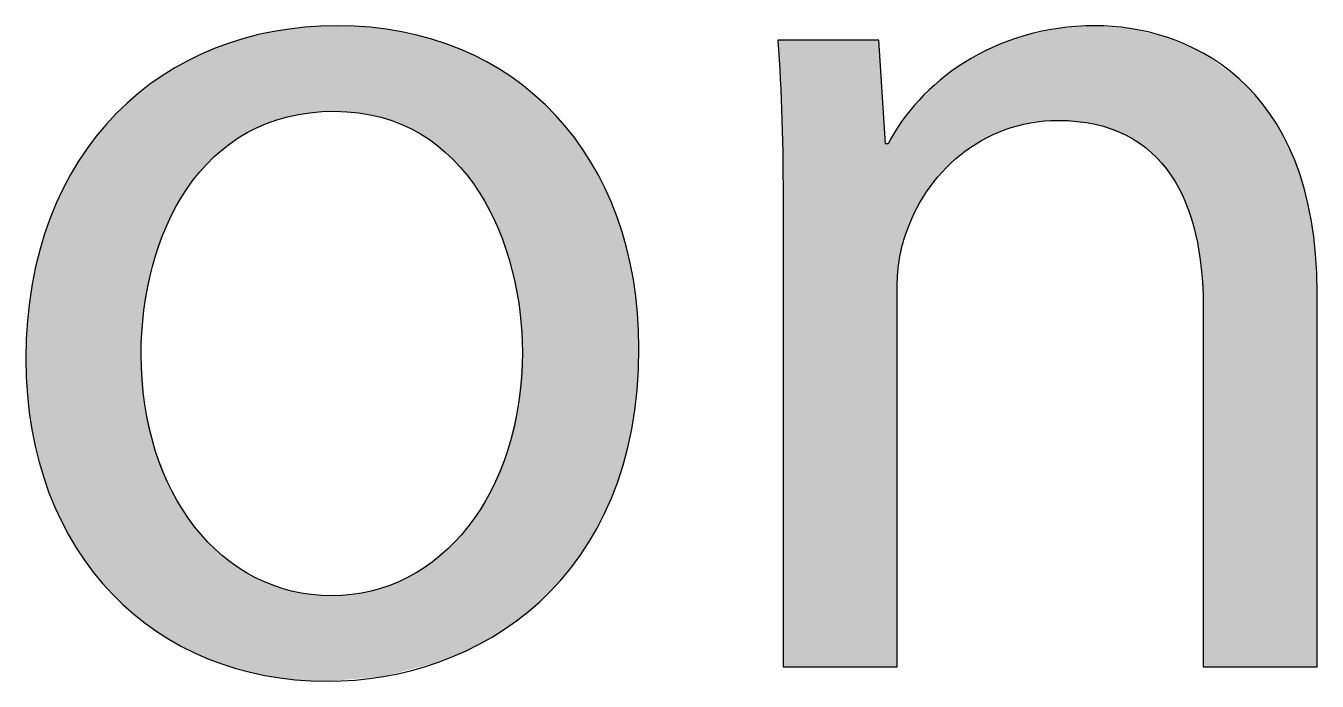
# Model space of a CAD drawing. Extents: x -102 to 434, y -1398 to -13.
# Drawn here: x -70.55 to -59.6, y -1303.87 to -1298.3 of the extents above; entities that cross this region are included whole.
import ezdxf

# ---------------------------------------------------------------- set-up
doc = ezdxf.new("R2010")
doc.units = 0
doc.layers.add('LAYER_1', color=7, linetype='CONTINUOUS')

# ---------------------------------------------------------------- blocks, each defined once
blk = doc.blocks.new('*U80')
at = {"layer": 'LAYER_1', "color": 250}
for points in [[(-68.455, -1299.115), (-68.509, -1298.365), (-68.455, -1298.352)], [(-68.447, -1299.112), (-68.455, -1298.352), (-68.447, -1298.351)], [(-68.332, -1299.075), (-68.447, -1298.351), (-68.332, -1298.335)], [(-68.296, -1299.068), (-68.332, -1298.335), (-68.296, -1298.33)], [(-68.265, -1299.063), (-68.296, -1298.33), (-68.265, -1298.326)], [(-68.183, -1299.048), (-68.265, -1298.326), (-68.183, -1298.314)], [(-68.14, -1299.04), (-68.183, -1298.314), (-68.14, -1298.312)], [(-68.129, -1299.039), (-68.14, -1298.312), (-68.129, -1298.312)], [(-67.999, -1299.032), (-68.129, -1298.312), (-67.999, -1298.306)], [(-67.955, -1299.029), (-67.999, -1298.306), (-67.955, -1298.304)], [(-67.933, -1299.028), (-67.955, -1298.304), (-67.933, -1298.303)], [(-67.911, -1299.029), (-67.933, -1298.303), (-67.911, -1298.302)], [(-67.933, -1299.028), (-67.933, -1298.303), (-67.911, -1299.029)], [(-67.911, -1299.029), (-67.911, -1298.302), (-67.785, -1299.037)], [(-67.785, -1299.037), (-67.785, -1298.308), (-67.727, -1299.041)], [(-67.727, -1299.041), (-67.727, -1298.311), (-67.63, -1299.06)], [(-67.63, -1299.06), (-67.63, -1298.315), (-67.62, -1299.062)], [(-67.62, -1299.062), (-67.62, -1298.316), (-67.536, -1299.079)], [(-67.536, -1299.079), (-67.536, -1298.328), (-67.516, -1299.086)], [(-67.516, -1299.086), (-67.516, -1298.331), (-67.463, -1299.104)], [(-67.463, -1299.104), (-67.463, -1298.339), (-67.362, -1299.139)], [(-68.82, -1299.303), (-68.882, -1298.472), (-68.82, -1298.451)], [(-68.769, -1299.271), (-68.82, -1298.451), (-68.769, -1298.433)], [(-68.749, -1299.258), (-68.769, -1298.433), (-68.749, -1298.426)], [(-68.702, -1299.228), (-68.749, -1298.426), (-68.702, -1298.41)], [(-68.672, -1299.208), (-68.702, -1298.41), (-68.672, -1298.403)], [(-68.607, -1299.178), (-68.672, -1298.403), (-68.607, -1298.388)], [(-68.522, -1299.138), (-68.607, -1298.388), (-68.522, -1298.368)], [(-68.509, -1299.132), (-68.522, -1298.368), (-68.509, -1298.365)], [(-67.362, -1299.139), (-67.362, -1298.353), (-67.361, -1299.139)], [(-67.361, -1299.139), (-67.361, -1298.353), (-67.313, -1299.164)], [(-67.313, -1299.164), (-67.313, -1298.365), (-67.201, -1299.22)], [(-67.201, -1299.22), (-67.201, -1298.392), (-67.171, -1299.242)], [(-67.171, -1299.242), (-67.171, -1298.4), (-67.107, -1299.286)], [(-67.107, -1299.286), (-67.107, -1298.415), (-67.056, -1299.32)], [(-67.056, -1299.32), (-67.056, -1298.433), (-67.042, -1299.333)], [(-67.042, -1299.333), (-67.042, -1298.438), (-67.038, -1299.337)], [(-67.038, -1299.337), (-67.038, -1298.44), (-66.926, -1299.437)], [(-69.074, -1299.542), (-69.118, -1298.572), (-69.074, -1298.552)], [(-69.005, -1299.469), (-69.074, -1298.552), (-69.005, -1298.521)], [(-68.954, -1299.415), (-69.005, -1298.521), (-68.954, -1298.497)], [(-69.005, -1299.469), (-69.005, -1298.521), (-69.005, -1298.521)], [(-68.945, -1299.408), (-68.954, -1298.497), (-68.945, -1298.493)], [(-68.882, -1299.355), (-68.945, -1298.493), (-68.882, -1298.472)], [(-66.926, -1299.437), (-66.926, -1298.48), (-66.914, -1299.451)], [(-66.914, -1299.451), (-66.914, -1298.484), (-66.866, -1299.505)], [(-66.866, -1299.505), (-66.866, -1298.501), (-66.814, -1299.563)], [(-66.814, -1299.563), (-66.814, -1298.526), (-66.809, -1299.568)], [(-66.809, -1299.568), (-66.809, -1298.528), (-66.8, -1299.581)], [(-66.8, -1299.581), (-66.8, -1298.532), (-66.707, -1299.712)], [(-69.309, -1299.905), (-69.355, -1298.704), (-69.309, -1298.677)], [(-69.275, -1299.834), (-69.309, -1298.677), (-69.275, -1298.657)], [(-69.229, -1299.76), (-69.275, -1298.657), (-69.229, -1298.63)], [(-69.22, -1299.745), (-69.229, -1298.63), (-69.22, -1298.624)], [(-69.181, -1299.682), (-69.22, -1298.624), (-69.181, -1298.602)], [(-69.176, -1299.675), (-69.181, -1298.602), (-69.176, -1298.599)], [(-69.118, -1299.599), (-69.176, -1298.599), (-69.118, -1298.572)], [(-66.707, -1299.712), (-66.707, -1298.577), (-66.698, -1299.73)], [(-66.698, -1299.73), (-66.698, -1298.582), (-66.639, -1299.842)], [(-66.639, -1299.842), (-66.639, -1298.609), (-66.606, -1299.905)], [(-66.606, -1299.905), (-66.606, -1298.63), (-66.595, -1299.927)], [(-66.595, -1299.927), (-66.595, -1298.637), (-66.541, -1300.03)], [(-66.541, -1300.03), (-66.541, -1298.67), (-66.461, -1300.27)], [(-69.476, -1300.345), (-69.541, -1298.835), (-69.476, -1298.788)], [(-69.452, -1300.275), (-69.476, -1298.788), (-69.452, -1298.77)], [(-69.439, -1300.239), (-69.452, -1298.77), (-69.439, -1298.76)], [(-69.394, -1300.108), (-69.439, -1298.76), (-69.394, -1298.727)], [(-69.355, -1299.997), (-69.394, -1298.727), (-69.355, -1298.704)], [(-66.461, -1300.27), (-66.461, -1298.719), (-66.428, -1300.368)], [(-66.428, -1300.368), (-66.428, -1298.739), (-66.427, -1300.373)], [(-66.427, -1300.373), (-66.427, -1298.741), (-66.387, -1300.586)], [(-66.387, -1300.586), (-66.387, -1298.772), (-66.37, -1300.674)], [(-66.37, -1300.674), (-66.37, -1298.785), (-66.36, -1300.727)], [(-69.596, -1303.325), (-69.635, -1298.911), (-69.596, -1298.876)], [(-69.572, -1303.344), (-69.596, -1298.876), (-69.572, -1298.858)], [(-69.596, -1303.325), (-69.596, -1298.876), (-69.572, -1303.344)], [(-69.548, -1300.716), (-69.572, -1298.858), (-69.548, -1298.841)], [(-69.541, -1300.679), (-69.548, -1298.841), (-69.541, -1298.835)], [(-66.36, -1300.727), (-66.36, -1298.792), (-66.338, -1301.073)], [(-69.635, -1303.296), (-69.783, -1299.047), (-69.635, -1298.911)], [(-69.635, -1303.296), (-69.635, -1298.911), (-69.596, -1303.325)], [(-69.815, -1303.129), (-69.953, -1299.239), (-69.815, -1299.083)], [(-69.783, -1303.158), (-69.815, -1299.083), (-69.783, -1299.047)], [(-69.815, -1303.129), (-69.815, -1299.083), (-69.783, -1303.158)], [(-69.783, -1303.158), (-69.783, -1299.047), (-69.635, -1303.296)], [(-69.978, -1302.941), (-70.104, -1299.451), (-69.978, -1299.274)], [(-69.953, -1302.97), (-69.978, -1299.274), (-69.953, -1299.239)], [(-69.978, -1302.941), (-69.978, -1299.274), (-69.953, -1302.97)], [(-69.953, -1302.97), (-69.953, -1299.239), (-69.815, -1303.129)], [(-70.123, -1302.734), (-70.235, -1299.683), (-70.123, -1299.485)], [(-70.104, -1302.762), (-70.123, -1299.485), (-70.104, -1299.451)], [(-70.123, -1302.734), (-70.123, -1299.485), (-70.104, -1302.762)], [(-70.104, -1302.762), (-70.104, -1299.451), (-69.978, -1302.941)], [(-70.249, -1302.509), (-70.345, -1299.935), (-70.249, -1299.715)], [(-70.235, -1302.534), (-70.249, -1299.715), (-70.235, -1299.683)], [(-70.249, -1302.509), (-70.249, -1299.715), (-70.235, -1302.534)], [(-70.235, -1302.534), (-70.235, -1299.683), (-70.123, -1302.734)], [(-70.354, -1302.266), (-70.433, -1300.206), (-70.354, -1299.963)], [(-70.345, -1302.287), (-70.354, -1299.963), (-70.345, -1299.935)], [(-70.354, -1302.266), (-70.354, -1299.963), (-70.345, -1302.287)], [(-70.345, -1302.287), (-70.345, -1299.935), (-70.249, -1302.509)], [(-70.433, -1302.022), (-70.438, -1300.23), (-70.433, -1300.206)], [(-70.433, -1302.022), (-70.433, -1300.206), (-70.354, -1302.266)], [(-70.438, -1302.006), (-70.497, -1300.495), (-70.438, -1300.23)], [(-70.438, -1302.006), (-70.438, -1300.23), (-70.433, -1302.022)], [(-70.5, -1301.729), (-70.537, -1300.803), (-70.5, -1300.514)], [(-70.497, -1301.74), (-70.5, -1300.514), (-70.497, -1300.495)], [(-70.5, -1301.729), (-70.5, -1300.514), (-70.497, -1301.74)], [(-70.497, -1301.74), (-70.497, -1300.495), (-70.438, -1302.006)], [(-70.538, -1301.437), (-70.55, -1301.129), (-70.538, -1300.818)], [(-70.537, -1301.441), (-70.538, -1300.818), (-70.537, -1300.803)], [(-70.538, -1301.437), (-70.538, -1300.818), (-70.537, -1301.441)], [(-70.537, -1301.441), (-70.537, -1300.803), (-70.5, -1301.729)], [(-66.338, -1303.313), (-66.36, -1301.37), (-66.338, -1301.073)], [(-69.572, -1303.344), (-69.572, -1301.095), (-69.548, -1303.362)], [(-69.548, -1303.362), (-69.548, -1301.419), (-69.541, -1303.367)], [(-66.36, -1303.331), (-66.37, -1301.506), (-66.36, -1301.37)], [(-69.541, -1303.367), (-69.541, -1301.518), (-69.476, -1303.416)], [(-66.37, -1303.339), (-66.387, -1301.579), (-66.37, -1301.506)], [(-66.387, -1303.353), (-66.427, -1301.753), (-66.387, -1301.579)], [(-69.476, -1303.416), (-69.476, -1301.8), (-69.452, -1303.434)], [(-66.428, -1303.381), (-66.461, -1301.902), (-66.428, -1301.76)], [(-66.427, -1303.38), (-66.428, -1301.76), (-66.427, -1301.753)], [(-69.452, -1303.434), (-69.452, -1301.907), (-69.439, -1303.444)], [(-69.439, -1303.444), (-69.439, -1301.938), (-69.394, -1303.471)], [(-66.461, -1303.402), (-66.541, -1302.097), (-66.461, -1301.902)], [(-69.394, -1303.471), (-69.394, -1302.049), (-69.355, -1303.495)], [(-69.355, -1303.495), (-69.355, -1302.145), (-69.309, -1303.522)], [(-66.541, -1303.456), (-66.595, -1302.227), (-66.541, -1302.097)], [(-69.309, -1303.522), (-69.309, -1302.255), (-69.275, -1303.543)], [(-66.606, -1303.497), (-66.639, -1302.312), (-66.606, -1302.254)], [(-66.595, -1303.491), (-66.606, -1302.254), (-66.595, -1302.227)], [(-69.275, -1303.543), (-69.275, -1302.316), (-69.229, -1303.57)], [(-69.229, -1303.57), (-69.229, -1302.395), (-69.22, -1303.575)], [(-66.639, -1303.515), (-66.698, -1302.412), (-66.639, -1302.312)], [(-69.22, -1303.575), (-69.22, -1302.412), (-69.181, -1303.593)], [(-69.181, -1303.593), (-69.181, -1302.466), (-69.176, -1303.595)], [(-69.176, -1303.595), (-69.176, -1302.473), (-69.118, -1303.623)], [(-66.707, -1303.551), (-66.8, -1302.557), (-66.707, -1302.425)], [(-66.698, -1303.546), (-66.707, -1302.425), (-66.698, -1302.412)], [(-69.118, -1303.623), (-69.118, -1302.555), (-69.074, -1303.643)], [(-69.074, -1303.643), (-69.074, -1302.606), (-69.005, -1303.675)], [(-66.814, -1303.608), (-66.866, -1302.632), (-66.814, -1302.573)], [(-66.809, -1303.605), (-66.814, -1302.573), (-66.809, -1302.567)], [(-66.8, -1303.6), (-66.809, -1302.567), (-66.8, -1302.557)], [(-69.005, -1303.675), (-69.005, -1302.685), (-69.005, -1303.675)], [(-69.005, -1303.675), (-69.005, -1302.686), (-68.954, -1303.693)], [(-68.954, -1303.693), (-68.954, -1302.734), (-68.945, -1303.697)], [(-66.926, -1303.654), (-67.038, -1302.803), (-66.926, -1302.699)], [(-66.914, -1303.649), (-66.926, -1302.699), (-66.914, -1302.687)], [(-66.866, -1303.629), (-66.914, -1302.687), (-66.866, -1302.632)], [(-68.945, -1303.697), (-68.945, -1302.742), (-68.882, -1303.719)], [(-68.882, -1303.719), (-68.882, -1302.801), (-68.82, -1303.74)], [(-67.056, -1303.706), (-67.107, -1302.855), (-67.056, -1302.817)], [(-67.042, -1303.702), (-67.056, -1302.817), (-67.042, -1302.806)], [(-67.038, -1303.7), (-67.042, -1302.806), (-67.038, -1302.803)], [(-68.82, -1303.74), (-68.82, -1302.848), (-68.769, -1303.758)], [(-68.769, -1303.758), (-68.769, -1302.886), (-68.749, -1303.763)], [(-68.749, -1303.763), (-68.749, -1302.901), (-68.702, -1303.775)], [(-68.702, -1303.775), (-68.702, -1302.929), (-68.672, -1303.782)], [(-68.672, -1303.782), (-68.672, -1302.947), (-68.607, -1303.798)], [(-67.201, -1303.744), (-67.313, -1302.987), (-67.201, -1302.921)], [(-67.171, -1303.736), (-67.201, -1302.921), (-67.171, -1302.903)], [(-67.107, -1303.719), (-67.171, -1302.903), (-67.107, -1302.855)], [(-68.607, -1303.798), (-68.607, -1302.985), (-68.522, -1303.818)], [(-68.522, -1303.818), (-68.522, -1303.023), (-68.509, -1303.82)], [(-68.509, -1303.82), (-68.509, -1303.029), (-68.455, -1303.827)], [(-68.455, -1303.827), (-68.455, -1303.052), (-68.447, -1303.829)], [(-68.447, -1303.829), (-68.447, -1303.055), (-68.332, -1303.845)], [(-67.463, -1303.812), (-67.516, -1303.069), (-67.463, -1303.053)], [(-67.362, -1303.786), (-67.463, -1303.053), (-67.362, -1303.008)], [(-67.361, -1303.785), (-67.362, -1303.008), (-67.361, -1303.008)], [(-67.313, -1303.773), (-67.361, -1303.008), (-67.313, -1302.987)], [(-68.332, -1303.845), (-68.332, -1303.09), (-68.296, -1303.85)], [(-68.296, -1303.85), (-68.296, -1303.101), (-68.265, -1303.854)], [(-68.265, -1303.854), (-68.265, -1303.107), (-68.183, -1303.858)], [(-68.183, -1303.858), (-68.183, -1303.121), (-68.14, -1303.86)], [(-68.14, -1303.86), (-68.14, -1303.129), (-68.129, -1303.861)], [(-68.129, -1303.861), (-68.129, -1303.131), (-67.999, -1303.867)], [(-67.933, -1303.861), (-67.955, -1303.141), (-67.933, -1303.14)], [(-67.911, -1303.859), (-67.933, -1303.14), (-67.911, -1303.139)], [(-67.785, -1303.849), (-67.911, -1303.139), (-67.785, -1303.131)], [(-67.727, -1303.844), (-67.785, -1303.131), (-67.727, -1303.121)], [(-67.63, -1303.836), (-67.727, -1303.121), (-67.63, -1303.103)], [(-67.62, -1303.835), (-67.63, -1303.103), (-67.62, -1303.101)], [(-67.536, -1303.828), (-67.62, -1303.101), (-67.536, -1303.076)], [(-67.516, -1303.826), (-67.536, -1303.076), (-67.516, -1303.069)]]:
    blk.add_solid(points, dxfattribs=at)
at = {"layer": 'LAYER_1', "color": 250, "extrusion": (0, 0, -1)}
for points in [[(68.455, -1299.115), (68.455, -1298.352), (68.447, -1299.112)], [(68.447, -1299.112), (68.447, -1298.351), (68.332, -1299.075)], [(68.332, -1299.075), (68.332, -1298.335), (68.296, -1299.068)], [(68.296, -1299.068), (68.296, -1298.33), (68.265, -1299.063)], [(68.265, -1299.063), (68.265, -1298.326), (68.183, -1299.048)], [(68.183, -1299.048), (68.183, -1298.314), (68.14, -1299.04)], [(68.14, -1299.04), (68.14, -1298.312), (68.129, -1299.039)], [(68.129, -1299.039), (68.129, -1298.312), (67.999, -1299.032)], [(67.999, -1299.032), (67.999, -1298.306), (67.955, -1299.029)], [(67.955, -1299.029), (67.955, -1298.304), (67.933, -1299.028)], [(67.785, -1299.037), (67.911, -1298.302), (67.785, -1298.308)], [(67.727, -1299.041), (67.785, -1298.308), (67.727, -1298.311)], [(67.63, -1299.06), (67.727, -1298.311), (67.63, -1298.315)], [(67.62, -1299.062), (67.63, -1298.315), (67.62, -1298.316)], [(67.536, -1299.079), (67.62, -1298.316), (67.536, -1298.328)], [(67.516, -1299.086), (67.536, -1298.328), (67.516, -1298.331)], [(67.463, -1299.104), (67.516, -1298.331), (67.463, -1298.339)], [(67.362, -1299.139), (67.463, -1298.339), (67.362, -1298.353)], [(68.82, -1299.303), (68.82, -1298.451), (68.769, -1299.271)], [(68.769, -1299.271), (68.769, -1298.433), (68.749, -1299.258)], [(68.749, -1299.258), (68.749, -1298.426), (68.702, -1299.228)], [(68.702, -1299.228), (68.702, -1298.41), (68.672, -1299.208)], [(68.672, -1299.208), (68.672, -1298.403), (68.607, -1299.178)], [(68.607, -1299.178), (68.607, -1298.388), (68.522, -1299.138)], [(68.522, -1299.138), (68.522, -1298.368), (68.509, -1299.132)], [(68.509, -1299.132), (68.509, -1298.365), (68.455, -1299.115)], [(67.361, -1299.139), (67.362, -1298.353), (67.361, -1298.353)], [(67.313, -1299.164), (67.361, -1298.353), (67.313, -1298.365)], [(67.201, -1299.22), (67.313, -1298.365), (67.201, -1298.392)], [(67.171, -1299.242), (67.201, -1298.392), (67.171, -1298.4)], [(67.107, -1299.286), (67.171, -1298.4), (67.107, -1298.415)], [(67.056, -1299.32), (67.107, -1298.415), (67.056, -1298.433)], [(67.042, -1299.333), (67.056, -1298.433), (67.042, -1298.438)], [(67.038, -1299.337), (67.042, -1298.438), (67.038, -1298.44)], [(66.926, -1299.437), (67.038, -1298.44), (66.926, -1298.48)], [(69.074, -1299.542), (69.074, -1298.552), (69.005, -1299.469)], [(69.005, -1299.469), (69.005, -1298.521), (69.005, -1299.469)], [(69.005, -1299.469), (69.005, -1298.521), (68.954, -1299.415)], [(68.954, -1299.415), (68.954, -1298.497), (68.945, -1299.408)], [(68.945, -1299.408), (68.945, -1298.493), (68.882, -1299.355)], [(68.882, -1299.355), (68.882, -1298.472), (68.82, -1299.303)], [(66.914, -1299.451), (66.926, -1298.48), (66.914, -1298.484)], [(66.866, -1299.505), (66.914, -1298.484), (66.866, -1298.501)], [(66.814, -1299.563), (66.866, -1298.501), (66.814, -1298.526)], [(66.809, -1299.568), (66.814, -1298.526), (66.809, -1298.528)], [(66.8, -1299.581), (66.809, -1298.528), (66.8, -1298.532)], [(66.707, -1299.712), (66.8, -1298.532), (66.707, -1298.577)], [(69.309, -1299.905), (69.309, -1298.677), (69.275, -1299.834)], [(69.275, -1299.834), (69.275, -1298.657), (69.229, -1299.76)], [(69.229, -1299.76), (69.229, -1298.63), (69.22, -1299.745)], [(69.22, -1299.745), (69.22, -1298.624), (69.181, -1299.682)], [(69.181, -1299.682), (69.181, -1298.602), (69.176, -1299.675)], [(69.176, -1299.675), (69.176, -1298.599), (69.118, -1299.599)], [(69.118, -1299.599), (69.118, -1298.572), (69.074, -1299.542)], [(66.698, -1299.73), (66.707, -1298.577), (66.698, -1298.582)], [(66.639, -1299.842), (66.698, -1298.582), (66.639, -1298.609)], [(66.606, -1299.905), (66.639, -1298.609), (66.606, -1298.63)], [(66.595, -1299.927), (66.606, -1298.63), (66.595, -1298.637)], [(66.541, -1300.03), (66.595, -1298.637), (66.541, -1298.67)], [(66.461, -1300.27), (66.541, -1298.67), (66.461, -1298.719)], [(69.476, -1300.345), (69.476, -1298.788), (69.452, -1300.275)], [(69.452, -1300.275), (69.452, -1298.77), (69.439, -1300.239)], [(69.439, -1300.239), (69.439, -1298.76), (69.394, -1300.108)], [(69.394, -1300.108), (69.394, -1298.727), (69.355, -1299.997)], [(69.355, -1299.997), (69.355, -1298.704), (69.309, -1299.905)], [(66.428, -1300.368), (66.461, -1298.719), (66.428, -1298.739)], [(66.427, -1300.373), (66.428, -1298.739), (66.427, -1298.741)], [(66.387, -1300.586), (66.427, -1298.741), (66.387, -1298.772)], [(66.37, -1300.674), (66.387, -1298.772), (66.37, -1298.785)], [(66.36, -1300.727), (66.37, -1298.785), (66.36, -1298.792)], [(69.572, -1301.095), (69.572, -1298.858), (69.548, -1300.716)], [(69.548, -1300.716), (69.548, -1298.841), (69.541, -1300.679)], [(69.541, -1300.679), (69.541, -1298.835), (69.476, -1300.345)], [(66.338, -1301.073), (66.36, -1298.792), (66.338, -1298.809)], [(66.338, -1303.313), (66.338, -1298.809), (66.234, -1303.227)], [(66.234, -1303.227), (66.338, -1298.809), (66.234, -1298.89)], [(66.234, -1303.227), (66.234, -1298.89), (66.191, -1303.192)], [(66.191, -1303.192), (66.234, -1298.89), (66.191, -1298.931)], [(66.191, -1303.192), (66.191, -1298.931), (66.057, -1303.054)], [(66.057, -1303.054), (66.191, -1298.931), (66.057, -1299.061)], [(66.057, -1303.054), (66.057, -1299.061), (66.011, -1303.007)], [(66.011, -1303.007), (66.057, -1299.061), (66.011, -1299.115)], [(66.011, -1303.007), (66.011, -1299.115), (65.897, -1302.862)], [(65.897, -1302.862), (66.011, -1299.115), (65.897, -1299.251)], [(65.897, -1302.862), (65.897, -1299.251), (65.848, -1302.8)], [(65.848, -1302.8), (65.897, -1299.251), (65.848, -1299.323)], [(65.848, -1302.8), (65.848, -1299.323), (65.756, -1302.652)], [(65.756, -1302.652), (65.848, -1299.323), (65.756, -1299.459)], [(65.756, -1302.652), (65.756, -1299.459), (65.704, -1302.568)], [(65.704, -1302.568), (65.756, -1299.459), (65.704, -1299.556)], [(65.704, -1302.568), (65.704, -1299.556), (65.635, -1302.424)], [(65.635, -1302.424), (65.704, -1299.556), (65.635, -1299.684)], [(65.635, -1302.424), (65.635, -1299.684), (65.582, -1302.312)], [(65.582, -1302.312), (65.635, -1299.684), (65.582, -1299.812)], [(65.582, -1302.312), (65.582, -1299.812), (65.534, -1302.177)], [(65.534, -1302.177), (65.582, -1299.812), (65.534, -1299.926)], [(65.534, -1302.177), (65.534, -1299.926), (65.483, -1302.032)], [(65.483, -1302.032), (65.534, -1299.926), (65.483, -1300.09)], [(65.483, -1302.032), (65.483, -1300.09), (65.454, -1301.912)], [(65.454, -1301.912), (65.483, -1300.09), (65.454, -1300.183)], [(65.454, -1301.912), (65.454, -1300.183), (65.41, -1301.727)], [(65.41, -1301.727), (65.454, -1300.183), (65.41, -1300.391)], [(65.41, -1301.727), (65.41, -1300.391), (65.396, -1301.627)], [(65.396, -1301.627), (65.41, -1300.391), (65.396, -1300.455)], [(65.396, -1301.627), (65.396, -1300.455), (65.364, -1301.396)], [(65.364, -1301.396), (65.396, -1300.455), (65.364, -1300.712)], [(65.364, -1301.396), (65.364, -1300.712), (65.361, -1301.313)], [(65.361, -1301.313), (65.364, -1300.712), (65.361, -1300.741)], [(65.361, -1301.313), (65.361, -1300.741), (65.349, -1301.04)], [(69.548, -1303.362), (69.572, -1301.095), (69.548, -1301.419)], [(69.541, -1303.367), (69.548, -1301.419), (69.541, -1301.518)], [(66.36, -1303.331), (66.36, -1301.37), (66.338, -1303.313)], [(69.476, -1303.416), (69.541, -1301.518), (69.476, -1301.8)], [(66.37, -1303.339), (66.37, -1301.506), (66.36, -1303.331)], [(66.387, -1303.353), (66.387, -1301.579), (66.37, -1303.339)], [(69.452, -1303.434), (69.476, -1301.8), (69.452, -1301.907)], [(66.428, -1303.381), (66.428, -1301.76), (66.427, -1303.38)], [(66.427, -1303.38), (66.427, -1301.753), (66.387, -1303.353)], [(69.439, -1303.444), (69.452, -1301.907), (69.439, -1301.938)], [(69.394, -1303.471), (69.439, -1301.938), (69.394, -1302.049)], [(66.461, -1303.402), (66.461, -1301.902), (66.428, -1303.381)], [(69.355, -1303.495), (69.394, -1302.049), (69.355, -1302.145)], [(69.309, -1303.522), (69.355, -1302.145), (69.309, -1302.255)], [(66.541, -1303.456), (66.541, -1302.097), (66.461, -1303.402)], [(69.275, -1303.543), (69.309, -1302.255), (69.275, -1302.316)], [(66.606, -1303.497), (66.606, -1302.254), (66.595, -1303.491)], [(66.595, -1303.491), (66.595, -1302.227), (66.541, -1303.456)], [(69.229, -1303.57), (69.275, -1302.316), (69.229, -1302.395)], [(69.22, -1303.575), (69.229, -1302.395), (69.22, -1302.412)], [(66.639, -1303.515), (66.639, -1302.312), (66.606, -1303.497)], [(69.181, -1303.593), (69.22, -1302.412), (69.181, -1302.466)], [(69.176, -1303.595), (69.181, -1302.466), (69.176, -1302.473)], [(69.118, -1303.623), (69.176, -1302.473), (69.118, -1302.555)], [(66.707, -1303.551), (66.707, -1302.425), (66.698, -1303.546)], [(66.698, -1303.546), (66.698, -1302.412), (66.639, -1303.515)], [(69.074, -1303.643), (69.118, -1302.555), (69.074, -1302.606)], [(69.005, -1303.675), (69.074, -1302.606), (69.005, -1302.685)], [(66.814, -1303.608), (66.814, -1302.573), (66.809, -1303.605)], [(66.809, -1303.605), (66.809, -1302.567), (66.8, -1303.6)], [(66.8, -1303.6), (66.8, -1302.557), (66.707, -1303.551)], [(69.005, -1303.675), (69.005, -1302.685), (69.005, -1302.686)], [(68.954, -1303.693), (69.005, -1302.686), (68.954, -1302.734)], [(68.945, -1303.697), (68.954, -1302.734), (68.945, -1302.742)], [(66.926, -1303.654), (66.926, -1302.699), (66.914, -1303.649)], [(66.914, -1303.649), (66.914, -1302.687), (66.866, -1303.629)], [(66.866, -1303.629), (66.866, -1302.632), (66.814, -1303.608)], [(68.882, -1303.719), (68.945, -1302.742), (68.882, -1302.801)], [(68.82, -1303.74), (68.882, -1302.801), (68.82, -1302.848)], [(67.056, -1303.706), (67.056, -1302.817), (67.042, -1303.702)], [(67.042, -1303.702), (67.042, -1302.806), (67.038, -1303.7)], [(67.038, -1303.7), (67.038, -1302.803), (66.926, -1303.654)], [(68.769, -1303.758), (68.82, -1302.848), (68.769, -1302.886)], [(68.749, -1303.763), (68.769, -1302.886), (68.749, -1302.901)], [(68.702, -1303.775), (68.749, -1302.901), (68.702, -1302.929)], [(68.672, -1303.782), (68.702, -1302.929), (68.672, -1302.947)], [(68.607, -1303.798), (68.672, -1302.947), (68.607, -1302.985)], [(67.201, -1303.744), (67.201, -1302.921), (67.171, -1303.736)], [(67.171, -1303.736), (67.171, -1302.903), (67.107, -1303.719)], [(67.107, -1303.719), (67.107, -1302.855), (67.056, -1303.706)], [(68.522, -1303.818), (68.607, -1302.985), (68.522, -1303.023)], [(68.509, -1303.82), (68.522, -1303.023), (68.509, -1303.029)], [(68.455, -1303.827), (68.509, -1303.029), (68.455, -1303.052)], [(68.447, -1303.829), (68.455, -1303.052), (68.447, -1303.055)], [(68.332, -1303.845), (68.447, -1303.055), (68.332, -1303.09)], [(67.463, -1303.812), (67.463, -1303.053), (67.362, -1303.786)], [(67.362, -1303.786), (67.362, -1303.008), (67.361, -1303.785)], [(67.361, -1303.785), (67.361, -1303.008), (67.313, -1303.773)], [(67.313, -1303.773), (67.313, -1302.987), (67.201, -1303.744)], [(68.296, -1303.85), (68.332, -1303.09), (68.296, -1303.101)], [(68.265, -1303.854), (68.296, -1303.101), (68.265, -1303.107)], [(68.183, -1303.858), (68.265, -1303.107), (68.183, -1303.121)], [(68.14, -1303.86), (68.183, -1303.121), (68.14, -1303.129)], [(68.129, -1303.861), (68.14, -1303.129), (68.129, -1303.131)], [(67.999, -1303.867), (68.129, -1303.131), (67.999, -1303.139)], [(67.999, -1303.867), (67.999, -1303.139), (67.955, -1303.863)], [(67.955, -1303.863), (67.999, -1303.139), (67.955, -1303.141)], [(67.955, -1303.863), (67.955, -1303.141), (67.933, -1303.861)], [(67.933, -1303.861), (67.933, -1303.14), (67.911, -1303.859)], [(67.911, -1303.859), (67.911, -1303.139), (67.785, -1303.849)], [(67.785, -1303.849), (67.785, -1303.131), (67.727, -1303.844)], [(67.727, -1303.844), (67.727, -1303.121), (67.63, -1303.836)], [(67.63, -1303.836), (67.63, -1303.103), (67.62, -1303.835)], [(67.62, -1303.835), (67.62, -1303.101), (67.536, -1303.828)], [(67.536, -1303.828), (67.536, -1303.076), (67.516, -1303.826)], [(67.516, -1303.826), (67.516, -1303.069), (67.463, -1303.812)]]:
    blk.add_solid(points, dxfattribs=at)
blk = doc.blocks.new('*U81')
at = {"layer": 'LAYER_1', "color": 250}
for points in [[(-61.795, -1299.105), (-62.027, -1298.375), (-61.795, -1298.325)], [(-61.794, -1299.105), (-61.795, -1298.325), (-61.794, -1298.324)], [(-61.795, -1299.105), (-61.795, -1298.325), (-61.794, -1299.105)], [(-61.48, -1299.137), (-61.794, -1298.324), (-61.48, -1298.302)], [(-61.794, -1299.105), (-61.794, -1298.324), (-61.48, -1299.137)], [(-61.48, -1299.137), (-61.48, -1298.302), (-61.476, -1299.139)], [(-61.476, -1299.139), (-61.48, -1298.302), (-61.476, -1298.302)], [(-61.476, -1299.139), (-61.476, -1298.302), (-61.218, -1299.23)], [(-61.218, -1299.23), (-61.218, -1298.322), (-61.184, -1299.253)], [(-61.184, -1299.253), (-61.184, -1298.325), (-61.004, -1299.376)], [(-64.136, -1299.102), (-64.136, -1298.423), (-64.126, -1299.863)], [(-62.244, -1299.184), (-62.35, -1298.485), (-62.244, -1298.446)], [(-62.085, -1299.141), (-62.244, -1298.446), (-62.085, -1298.387)], [(-62.027, -1299.125), (-62.085, -1298.387), (-62.027, -1298.375)], [(-61.004, -1299.376), (-61.004, -1298.368), (-60.872, -1299.53)], [(-60.872, -1299.53), (-60.872, -1298.399), (-60.837, -1299.57)], [(-60.837, -1299.57), (-60.837, -1298.415), (-60.712, -1299.803)], [(-62.442, -1299.276), (-62.587, -1298.613), (-62.442, -1298.535)], [(-62.35, -1299.233), (-62.442, -1298.535), (-62.35, -1298.485)], [(-60.712, -1299.803), (-60.712, -1298.469), (-60.628, -1300.07)], [(-60.628, -1300.07), (-60.628, -1298.507), (-60.579, -1300.364)], [(-60.579, -1300.364), (-60.579, -1298.528), (-60.563, -1300.678)], [(-62.621, -1299.398), (-62.778, -1298.751), (-62.621, -1298.638)], [(-62.587, -1299.374), (-62.621, -1298.638), (-62.587, -1298.613)], [(-62.795, -1299.567), (-62.91, -1298.873), (-62.795, -1298.764)], [(-62.778, -1299.545), (-62.795, -1298.764), (-62.778, -1298.751)], [(-62.91, -1299.713), (-62.973, -1298.933), (-62.91, -1298.873)], [(-63.016, -1299.897), (-63.093, -1299.08), (-63.016, -1298.985)], [(-62.973, -1299.823), (-63.016, -1298.985), (-62.973, -1298.933)], [(-63.12, -1300.212), (-63.142, -1299.15), (-63.12, -1299.114)], [(-63.093, -1300.095), (-63.12, -1299.114), (-63.093, -1299.08)], [(-63.159, -1303.746), (-63.236, -1299.303), (-63.159, -1299.177)], [(-63.142, -1300.304), (-63.159, -1299.177), (-63.142, -1299.15)]]:
    blk.add_solid(points, dxfattribs=at)
at = {"layer": 'LAYER_1', "color": 250, "extrusion": (0, 0, -1)}
for points in [[(61.218, -1299.23), (61.476, -1298.302), (61.218, -1298.322)], [(61.184, -1299.253), (61.218, -1298.322), (61.184, -1298.325)], [(61.004, -1299.376), (61.184, -1298.325), (61.004, -1298.368)], [(64.136, -1299.102), (64.171, -1298.423), (64.136, -1298.423)], [(64.126, -1299.863), (64.136, -1298.423), (64.126, -1298.423)], [(64.126, -1303.746), (64.126, -1298.423), (63.313, -1303.746)], [(63.313, -1303.746), (64.126, -1298.423), (63.313, -1298.423)], [(63.313, -1303.746), (63.313, -1298.423), (63.258, -1303.746)], [(63.258, -1303.746), (63.313, -1298.423), (63.258, -1299.303)], [(62.244, -1299.184), (62.244, -1298.446), (62.085, -1299.141)], [(62.085, -1299.141), (62.085, -1298.387), (62.027, -1299.125)], [(62.027, -1299.125), (62.027, -1298.375), (61.795, -1299.105)], [(60.872, -1299.53), (61.004, -1298.368), (60.872, -1298.399)], [(60.837, -1299.57), (60.872, -1298.399), (60.837, -1298.415)], [(60.712, -1299.803), (60.837, -1298.415), (60.712, -1298.469)], [(62.442, -1299.276), (62.442, -1298.535), (62.35, -1299.233)], [(62.35, -1299.233), (62.35, -1298.485), (62.244, -1299.184)], [(60.628, -1300.07), (60.712, -1298.469), (60.628, -1298.507)], [(60.579, -1300.364), (60.628, -1298.507), (60.579, -1298.528)], [(60.563, -1300.678), (60.579, -1298.528), (60.563, -1298.535)], [(60.563, -1303.746), (60.563, -1298.535), (60.557, -1303.746)], [(60.557, -1303.746), (60.563, -1298.535), (60.557, -1298.538)], [(60.557, -1303.746), (60.557, -1298.538), (60.26, -1303.746)], [(60.26, -1303.746), (60.557, -1298.538), (60.26, -1298.75)], [(62.621, -1299.398), (62.621, -1298.638), (62.587, -1299.374)], [(62.587, -1299.374), (62.587, -1298.613), (62.442, -1299.276)], [(62.795, -1299.567), (62.795, -1298.764), (62.778, -1299.545)], [(62.778, -1299.545), (62.778, -1298.751), (62.621, -1299.398)], [(60.26, -1303.746), (60.26, -1298.75), (60.123, -1303.746)], [(60.123, -1303.746), (60.26, -1298.75), (60.123, -1298.888)], [(62.91, -1299.713), (62.91, -1298.873), (62.795, -1299.567)], [(60.123, -1303.746), (60.123, -1298.888), (59.996, -1303.746)], [(59.996, -1303.746), (60.123, -1298.888), (59.996, -1299.048)], [(63.016, -1299.897), (63.016, -1298.985), (62.973, -1299.823)], [(62.973, -1299.823), (62.973, -1298.933), (62.91, -1299.713)], [(63.12, -1300.212), (63.12, -1299.114), (63.093, -1300.095)], [(63.093, -1300.095), (63.093, -1299.08), (63.016, -1299.897)], [(59.996, -1303.746), (59.996, -1299.048), (59.883, -1303.746)], [(59.883, -1303.746), (59.996, -1299.048), (59.883, -1299.233)], [(63.159, -1300.546), (63.159, -1299.177), (63.142, -1300.304)], [(63.142, -1300.304), (63.142, -1299.15), (63.12, -1300.212)], [(63.258, -1303.746), (63.258, -1299.303), (63.236, -1303.746)], [(63.236, -1303.746), (63.258, -1299.303), (63.236, -1299.303)], [(63.236, -1303.746), (63.236, -1299.303), (63.159, -1303.746)], [(59.883, -1303.746), (59.883, -1299.233), (59.786, -1303.746)], [(59.786, -1303.746), (59.883, -1299.233), (59.786, -1299.443)], [(59.786, -1303.746), (59.786, -1299.443), (59.706, -1303.746)], [(59.706, -1303.746), (59.786, -1299.443), (59.706, -1299.681)], [(59.706, -1303.746), (59.706, -1299.681), (59.646, -1303.746)], [(59.646, -1303.746), (59.706, -1299.681), (59.646, -1299.946)], [(59.646, -1303.746), (59.646, -1299.946), (59.609, -1303.746)], [(59.609, -1303.746), (59.646, -1299.946), (59.609, -1300.241)], [(59.609, -1303.746), (59.609, -1300.241), (59.596, -1303.746)], [(59.596, -1303.746), (59.609, -1300.241), (59.596, -1300.568)]]:
    blk.add_solid(points, dxfattribs=at)
blk = doc.blocks.new('BLOCK_14')
at = {"layer": 'LAYER_1'}
for points, knots in [([(-65.349, -1301.04), (-65.349, -1303.009), (-66.712, -1303.867), (-67.999, -1303.867), (-69.44, -1303.867), (-70.55, -1302.811), (-70.55, -1301.129), (-70.55, -1299.347), (-69.385, -1298.302), (-67.911, -1298.302), (-66.382, -1298.302), (-65.349, -1299.413), (-65.349, -1301.04)], [0, 0, 0, 0, 1, 1, 1, 2, 2, 2, 3, 3, 3, 4, 4, 4, 4]), ([(-64.126, -1299.863), (-64.126, -1299.314), (-64.138, -1298.863), (-64.171, -1298.423), (-64.171, -1298.423), (-63.313, -1298.423), (-63.313, -1298.423), (-63.313, -1298.423), (-63.258, -1299.303), (-63.258, -1299.303), (-63.258, -1299.303), (-63.236, -1299.303), (-63.236, -1299.303), (-62.972, -1298.797), (-62.356, -1298.302), (-61.476, -1298.302), (-60.739, -1298.302), (-59.596, -1298.742), (-59.596, -1300.568), (-59.596, -1300.568), (-59.596, -1303.746), (-59.596, -1303.746), (-59.596, -1303.746), (-60.563, -1303.746), (-60.563, -1303.746), (-60.563, -1303.746), (-60.563, -1300.678), (-60.563, -1300.678), (-60.563, -1299.82), (-60.882, -1299.105), (-61.795, -1299.105), (-62.433, -1299.105), (-62.928, -1299.556), (-63.093, -1300.095), (-63.137, -1300.216), (-63.159, -1300.381), (-63.159, -1300.546), (-63.159, -1300.546), (-63.159, -1303.746), (-63.159, -1303.746), (-63.159, -1303.746), (-64.126, -1303.746), (-64.126, -1303.746), (-64.126, -1303.746), (-64.126, -1299.863), (-64.126, -1299.863)], [0, 0, 0, 0, 1, 1, 1, 2, 2, 2, 3, 3, 3, 4, 4, 4, 5, 5, 5, 6, 6, 6, 7, 7, 7, 8, 8, 8, 9, 9, 9, 10, 10, 10, 11, 11, 11, 12, 12, 12, 13, 13, 13, 14, 14, 14, 15, 15, 15, 15]), ([(-69.572, -1301.095), (-69.572, -1302.261), (-68.901, -1303.141), (-67.955, -1303.141), (-67.031, -1303.141), (-66.338, -1302.272), (-66.338, -1301.073), (-66.338, -1300.171), (-66.789, -1299.028), (-67.933, -1299.028), (-69.077, -1299.028), (-69.572, -1300.084), (-69.572, -1301.095)], [0, 0, 0, 0, 1, 1, 1, 2, 2, 2, 3, 3, 3, 4, 4, 4, 4])]:
    blk.add_open_spline(points, degree=3, knots=knots, dxfattribs=at)
at = {"layer": 'LAYER_1', "color": 250}
for name in ['*U80', '*U81']:
    blk.add_blockref(name, (0, 0), dxfattribs=at)

msp = doc.modelspace()

# ---------------------------------------------------------------- block references
at = {"layer": 'LAYER_1'}
msp.add_blockref('BLOCK_14', (0, 0), dxfattribs=at)

doc.saveas('drawing.dxf')
